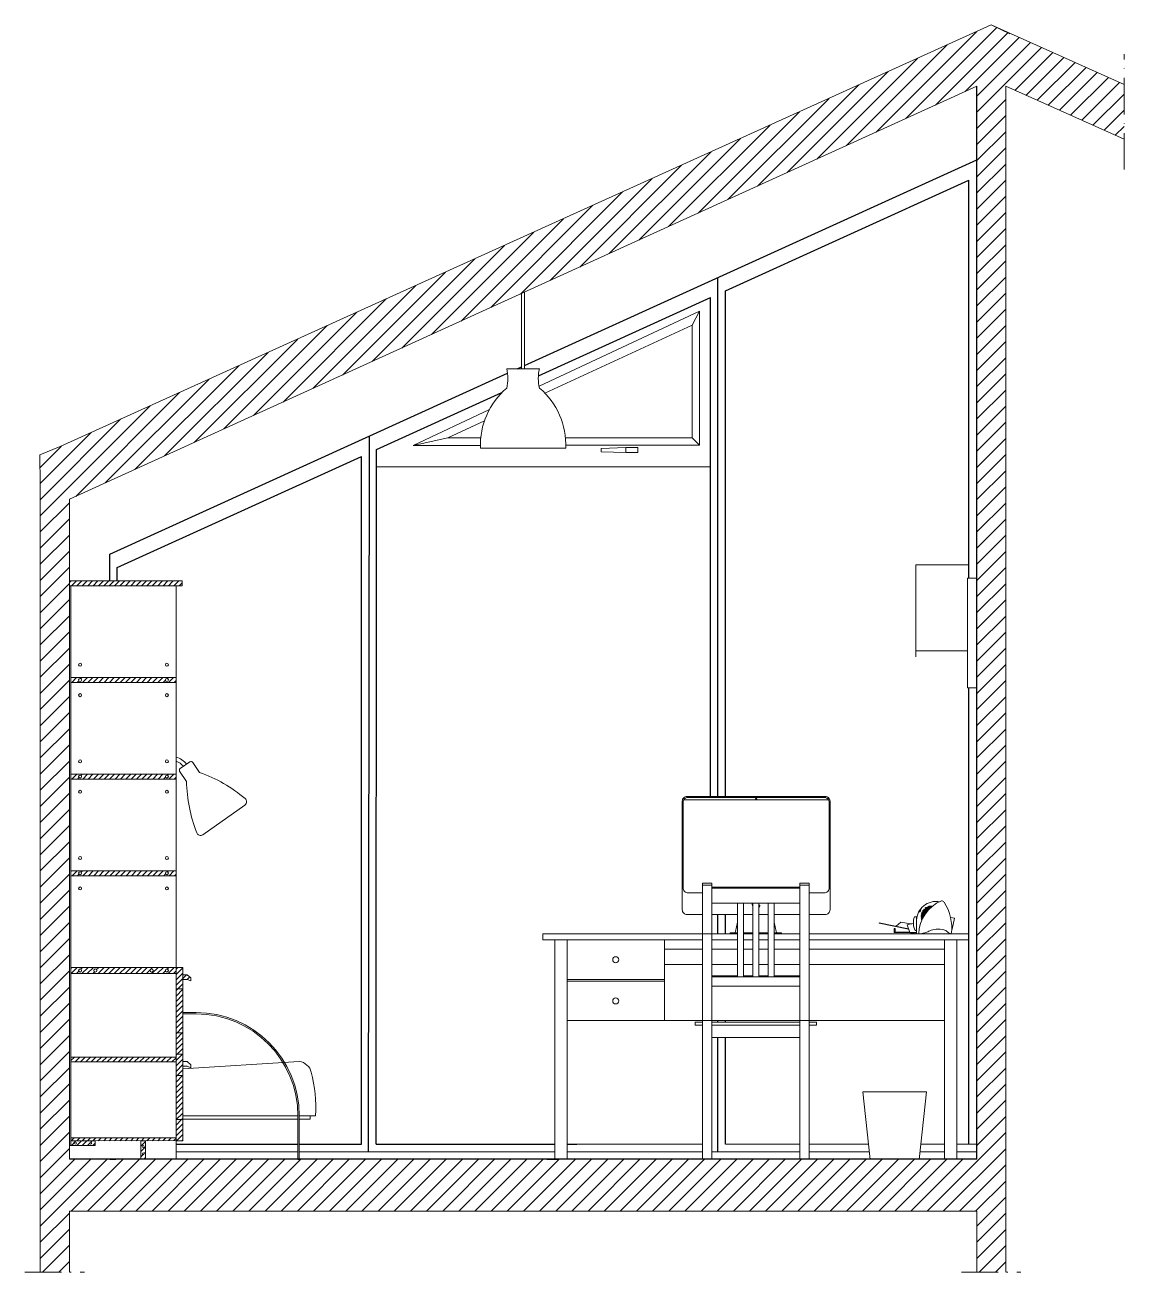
# Model space of a CAD drawing. Header units: inches. Extents: x 446 to 5946, y 570 to 2728.
# Drawn here: x 5585.4 to 5946.4, y 790.8 to 1200.5 of the extents above; entities that cross this region are included whole.
import ezdxf

# ---------------------------------------------------------------- set-up
doc = ezdxf.new("R2010")
doc.units = ezdxf.units.IN
doc.header["$MEASUREMENT"] = 0
doc.linetypes.add('ACAD_ISO10W100', pattern=[18, 12, -3, 0, -3])
doc.linetypes.add('AUSGEZOGEN', pattern=[0])
for name, color, linetype, lineweight in [('ACCESSORI', 2, 'Continuous', 13), ('ARREDI', 8, 'Continuous', 18), ('CAMPITURE', 6, 'Continuous', 13), ('INFISSI', 4, 'Continuous', 13), ('STRUTTURA', 7, 'Continuous', 20)]:
    doc.layers.add(name, color=color, linetype=linetype, lineweight=lineweight)
pattern_1 = [(45, (4099.5223, -635.1737), (-0.8838835, 0.8838835), [])]

# ---------------------------------------------------------------- blocks, each defined once
blk = doc.blocks.new('libr')
at = {"layer": 'ARREDI'}
for p, q in [((5113.24, 977.97), (5150.24, 977.97)), ((5113.24, 787.97), (5113.24, 977.97)), ((5113.24, 976.37), (5150.24, 976.37)), ((5148.24, 976.37), (5148.24, 787.97)), ((5150.24, 977.97), (5150.24, 976.37)), ((5148.24, 850.97), (5150.46, 850.97)), ((5150.46, 850.97), (5150.46, 793.97)), ((5151.96, 848.53), (5150.46, 848.53)), ((5151.96, 848.53), (5153.09, 847.53)), ((5151.96, 847.04), (5150.46, 847.04)), ((5151.96, 847.04), (5153.09, 846.53)), ((5153.09, 846.53), (5153.09, 847.53)), ((5148.24, 843.97), (5150.46, 843.97)), ((5150.46, 829.47), (5148.24, 829.47)), ((5148.24, 822.47), (5150.46, 822.47)), ((5150.46, 822.47), (5148.24, 822.47)), ((5151.96, 820.03), (5150.46, 820.03)), ((5151.96, 820.03), (5153.09, 819.03)), ((5148.24, 815.47), (5150.46, 815.47)), ((5151.96, 818.54), (5150.46, 818.54)), ((5151.96, 818.54), (5153.09, 818.03)), ((5153.09, 818.03), (5153.09, 819.03)), ((5150.46, 800.97), (5148.24, 800.97)), ((5150.46, 793.97), (5148.24, 793.97)), ((5148.24, 787.97), (5113.24, 787.97))]:
    blk.add_line(p, q, dxfattribs=at)

msp = doc.modelspace()

# ---------------------------------------------------------------- hatches: boundary and pattern name
at = {"layer": 'ACCESSORI'}
h = msp.add_hatch(dxfattribs=at)
h.set_pattern_fill('ANSI32', color=256, scale=0.05, angle=315, style=0)
h.set_pattern_definition([(0, (-8654.5679, -8770.661), (1e-16, 0.47625), []), (0, (-8654.40913, -8770.81974), (1e-16, 0.47625), [])])
h.paths.add_polyline_path([(5883.63, 911.15, 0.552199), (5879.95, 906.37, -0.123652)])
at = {"layer": 'ARREDI'}
h = msp.add_hatch(dxfattribs=at)
h.set_pattern_fill('ANSI31', color=256, scale=10)
h.set_pattern_definition(pattern_1)
edge = h.paths.add_edge_path()
edge.add_spline(control_points=[(5603.9, 1017.21), (5603.9, 1017.26), (5603.85, 1017.31), (5603.8, 1017.31)], knot_values=[0, 0, 0, 0, 0.142721, 0.142721, 0.142721, 0.142721], degree=3, periodic=0)
edge.add_line((5603.8, 1016.31), (5603.28, 1016.31))
edge.add_spline(control_points=[(5603.3, 1017.31), (5603.25, 1017.31), (5603.2, 1017.26), (5603.2, 1017.21)], knot_values=[0, 0, 0, 0, 0.141433, 0.141433, 0.141433, 0.141433], degree=3, periodic=0)
edge.add_line((5603.2, 1017.21), (5603.2, 1016.31))
edge.add_line((5603.2, 1016.31), (5600.05, 1016.31))
edge.add_line((5600.05, 1016.31), (5600.05, 1017.91))
edge.add_line((5600.05, 1017.91), (5637.05, 1017.91))
edge.add_line((5637.05, 1017.91), (5637.05, 1016.31))
edge.add_line((5637.05, 1016.31), (5633.9, 1016.31))
edge.add_line((5633.9, 1016.31), (5633.9, 1017.23))
edge.add_spline(control_points=[(5633.9, 1017.21), (5633.9, 1017.26), (5633.85, 1017.31), (5633.8, 1017.31)], knot_values=[0, 0, 0, 0, 0.141433, 0.141433, 0.141433, 0.141433], degree=3, periodic=0)
edge.add_line((5633.8, 1016.31), (5633.28, 1016.31))
edge.add_spline(control_points=[(5633.3, 1017.31), (5633.25, 1017.31), (5633.2, 1017.26), (5633.2, 1017.21)], knot_values=[0, 0, 0, 0, 0.142721, 0.142721, 0.142721, 0.142721], degree=3, periodic=0)
edge.add_line((5633.2, 1017.21), (5633.2, 1016.31))
edge.add_line((5633.2, 1016.31), (5631.2, 1016.31))
edge.add_line((5631.2, 1016.31), (5603.9, 1016.31))
edge.add_line((5603.9, 1016.31), (5603.9, 1017.23))
edge = h.paths.add_edge_path(flags=16)
edge.add_line((5606.72, 1017.69), (5605.78, 1017.69))
edge.add_arc((5605.78, 1017.68), 0.01, 450, 596.3099)
edge.add_line((5605.78, 1017.67), (5605.9, 1017.59))
edge.add_line((5605.9, 1017.59), (5606.6, 1017.59))
edge.add_line((5606.6, 1017.59), (5606.72, 1017.67))
edge.add_arc((5606.72, 1017.68), 0.01, 303.6901, 450)
edge = h.paths.add_edge_path(flags=16)
edge.add_line((5630.38, 1017.67), (5630.5, 1017.59))
edge.add_line((5630.5, 1017.59), (5631.2, 1017.59))
edge.add_line((5631.2, 1017.59), (5631.32, 1017.67))
edge.add_arc((5631.32, 1017.68), 0.01, 303.6901, 450)
edge.add_line((5631.32, 1017.69), (5630.38, 1017.69))
edge.add_arc((5630.38, 1017.68), 0.01, 450, 596.3099)
h = msp.add_hatch(dxfattribs=at)
h.set_pattern_fill('ANSI31', color=256, scale=10)
h.set_pattern_definition(pattern_1)
h.paths.add_polyline_path([(5600.55, 986.16), (5635.05, 986.16), (5635.05, 984.56), (5600.55, 984.56)])
h.paths.add_polyline_path([(5603.05, 985.36, 1), (5604.05, 985.36, 1)], flags=16)
h.paths.add_polyline_path([(5632.55, 985.36, 1), (5631.55, 985.36, 1)], flags=16)
h.paths.add_polyline_path([(5600.55, 954.41), (5635.05, 954.41), (5635.05, 952.81), (5600.55, 952.81)])
h.paths.add_polyline_path([(5603.05, 953.61, 1), (5604.05, 953.61, 1)], flags=16)
h.paths.add_polyline_path([(5632.55, 953.61, 1), (5631.55, 953.61, 1)], flags=16)
h.paths.add_polyline_path([(5600.55, 922.66), (5635.05, 922.66), (5635.05, 921.06), (5600.55, 921.06)])
h.paths.add_polyline_path([(5603.05, 921.86, 1), (5604.05, 921.86, 1)], flags=16)
h.paths.add_polyline_path([(5632.55, 921.86, 1), (5631.55, 921.86, 1)], flags=16)
h.paths.add_polyline_path([(5600.55, 890.91), (5635.05, 890.91), (5635.05, 888.91), (5600.55, 888.91)])
h.paths.add_polyline_path([(5627.55, 889.91, 1), (5626.55, 889.91, 1)], flags=16)
h.paths.add_polyline_path([(5608.05, 889.91, 1), (5609.05, 889.91, 1)], flags=16)
h.paths.add_polyline_path([(5632.55, 889.91, 1), (5631.55, 889.91, 1)], flags=16)
h.paths.add_polyline_path([(5603.05, 889.91, 1), (5604.05, 889.91, 1)], flags=16)
h = msp.add_hatch(dxfattribs=at)
h.set_pattern_fill('ANSI31', color=256, scale=10)
h.paths.add_polyline_path([(5637.27, 890.91), (5635.05, 890.91), (5635.05, 888.91), (5635.05, 883.91), (5637.27, 883.91)])
h.paths.add_polyline_path([(5639.9, 887.46), (5638.77, 888.46), (5637.27, 888.46), (5637.27, 886.98), (5638.77, 886.98), (5639.9, 886.46)])
h.paths.add_polyline_path([(5637.27, 883.91), (5635.05, 883.91), (5635.05, 876.09), (5637.27, 876.09)])
h.paths.add_polyline_path([(5637.27, 875.65), (5635.05, 875.65), (5635.05, 869.41), (5637.27, 869.41)])
h.paths.add_polyline_path([(5637.27, 876.09), (5635.05, 876.09), (5635.05, 875.65), (5637.27, 875.65)])
h.paths.add_polyline_path([(5637.27, 869.41), (5635.05, 869.41), (5635.05, 862.41), (5637.27, 862.41)])
h.paths.add_polyline_path([(5637.27, 862.41), (5635.05, 862.41), (5635.05, 855.41), (5637.27, 855.41)])
h = msp.add_hatch(dxfattribs=at)
h.set_pattern_fill('ANSI31', color=256, scale=10)
h.set_pattern_definition([(45, (4169.1723, -261.6963), (-0.8838835, 0.8838835), [])])
h.paths.add_polyline_path([(5635.05, 859.89), (5635.05, 861.47), (5600.55, 861.47), (5600.55, 859.89)])
h.paths.add_polyline_path([(5600.55, 834.91), (5600.55, 833.91), (5635.05, 834.02), (5635.05, 834.91)])
h = msp.add_hatch(dxfattribs=at)
h.set_pattern_fill('ANSI31', color=256, scale=10)
h.paths.add_polyline_path([(5637.27, 855.41), (5635.05, 855.41), (5635.05, 840.91), (5637.27, 840.91)])
h = msp.add_hatch(dxfattribs=at)
h.set_pattern_fill('ANSI31', color=256, scale=10)
h.paths.add_polyline_path([(5637.27, 840.91), (5635.05, 840.91), (5635.05, 834.02), (5635.05, 833.91), (5637.27, 833.91)])
h = msp.add_hatch(dxfattribs=at)
h.set_pattern_fill('ANSI31', color=256, scale=10)
h.set_pattern_definition(pattern_1)
h.paths.add_polyline_path([(5608.55, 832.41), (5608.55, 833.91), (5600.55, 833.91), (5600.55, 832.41)])
h.paths.add_polyline_path([(5607.35, 833.16, -1), (5606.75, 833.16, -1)], flags=16)
h.paths.add_polyline_path([(5601.75, 833.16, -1), (5602.35, 833.16, -1)], flags=16)
h.paths.add_polyline_path([(5624.99, 833.91), (5623.49, 833.91), (5623.49, 827.91), (5624.99, 827.91)])
h.paths.add_polyline_path([(5623.94, 832.11, -1), (5624.54, 832.11, -1)], flags=16)
h.paths.add_polyline_path([(5624.54, 829.71, -1), (5623.94, 829.71, -1)], flags=16)
at = {"layer": 'CAMPITURE'}
h = msp.add_hatch(dxfattribs=at)
h.set_pattern_fill('ANSI31', color=256, scale=30)
h.set_pattern_definition([(45, (341.6096, 823.278), (-2.6516504, 2.6516504), [])])
h.paths.add_polyline_path([(5902.8, 1200.54), (5597.04, 1062.02), (5590.37, 1059.35), (5590.44, 1049.64), (5590.44, 790.84), (5600.05, 790.84), (5600.05, 810.84), (5898.04, 810.84), (5898.04, 790.84), (5907.55, 790.84), (5907.54, 1180.39), (5946.4, 1163.01), (5946.4, 1180.99)])
h.paths.add_polyline_path([(5898.04, 1180.38), (5898.04, 827.91), (5600.05, 827.91), (5600.05, 1044.7)], flags=16)
h.paths.add_polyline_path([(5637.05, 1017.91), (5637.05, 1016.31), (5635.05, 1016.31), (5635.05, 890.91), (5637.27, 890.91), (5637.27, 888.46), (5638.77, 888.46), (5639.9, 887.46), (5639.9, 886.46), (5638.77, 886.98), (5637.27, 886.98), (5637.27, 859.96), (5638.77, 859.96), (5639.9, 858.96), (5639.9, 857.96), (5638.77, 858.48), (5637.27, 858.48), (5637.27, 833.91), (5635.05, 833.91), (5635.05, 827.91), (5600.05, 827.91), (5600.05, 1017.91)], flags=0)
h.paths.add_polyline_path([(5786.77, 1061.67), (5786.77, 1060.06), (5782.75, 1060.06), (5774.7, 1060.3), (5774.7, 1061.43), (5782.75, 1061.67)], flags=0)
h.paths.add_polyline_path([(5637.05, 1017.91), (5637.05, 1016.31), (5635.05, 1016.31), (5635.05, 890.91), (5637.27, 890.91), (5637.27, 888.46), (5638.77, 888.46), (5639.9, 887.46), (5639.9, 886.46), (5638.77, 886.98), (5637.27, 886.98), (5637.27, 876.09), (5641.64, 876.09, -0.262579), (5670.66, 859.73), (5675.55, 860.03, -0.308895), (5679.48, 856.46, -0.076524), (5680.9, 842.19), (5675.55, 842.19, 0.13676), (5670.66, 859.73), (5670.16, 859.69, -0.138536), (5675.1, 842.19), (5637.27, 842.19), (5637.27, 833.91), (5635.05, 833.91), (5635.05, 827.91), (5600.05, 827.91), (5600.05, 1017.91)], flags=0)

# ---------------------------------------------------------------- linework, layer by layer
for p, q in [((5895.47, 899.93), (5895.47, 901.93)), ((5756.88, 827.93), (5760.88, 827.93)), ((5888.88, 827.91), (5884.88, 827.91))]:
    msp.add_line(p, q)
at = {"ltscale": 0.005}
for p, q in [((5613.28, 827.91), (5615.33, 827.91)), ((5675.1, 827.91), (5675.55, 827.91))]:
    msp.add_line(p, q, dxfattribs=at)
at = {"layer": 'ACCESSORI'}
for p, q in [((5636.25, 955.35), (5638.5, 952.05)), ((5639.64, 958.45), (5636.42, 956.26)), ((5642.77, 954.96), (5640.55, 958.27)), ((5657.69, 944.26), (5643.82, 934.53)), ((5865.93, 905.43), (5865.96, 905.57)), ((5875.6, 903.65), (5865.96, 905.57)), ((5873.07, 905.78), (5871.61, 904.45)), ((5876.25, 905.19), (5873.07, 905.78)), ((5877.55, 907.58), (5878.4, 907.58)), ((5878.19, 903.04), (5878.19, 906.42)), ((5878.24, 901.93), (5878.24, 906.42)), ((5889.43, 907.37), (5890.73, 907.08)), ((5890.73, 907.08), (5889.94, 903.54)), ((5875.65, 903.5), (5865.93, 905.43)), ((5870.87, 902.34), (5870.87, 903.67)), ((5870.87, 903.67), (5871.25, 903.67)), ((5875.96, 902.51), (5870.87, 902.51)), ((5874.18, 902.34), (5870.87, 902.34)), ((5871.25, 902.51), (5871.25, 903.67)), ((5878.24, 902.34), (5873.46, 902.34)), ((5876.01, 902.34), (5875.21, 904.92)), ((5876.16, 902.34), (5876.28, 901.93)), ((5876.28, 901.93), (5876.49, 901.93)), ((5876.49, 901.93), (5876.59, 902.08)), ((5876.59, 902.08), (5877.53, 902.08)), ((5877.53, 902.08), (5877.53, 901.93)), ((5877.53, 901.93), (5878.07, 901.93)), ((5878.24, 903.04), (5877.76, 903.04)), ((5878.07, 901.93), (5878.07, 902.34)), ((5878.24, 901.93), (5889.66, 901.93))]:
    msp.add_line(p, q, dxfattribs=at)
at = {"layer": 'ACCESSORI', "transparency": 33554687}
for p, q in [((5860.56, 850.04), (5881.56, 850.04)), ((5860.56, 850.04), (5862.49, 832.85)), ((5881.56, 850.04), (5879.62, 832.85)), ((5862.49, 832.85), (5863.06, 827.8)), ((5879.62, 832.85), (5879.06, 827.8))]:
    msp.add_line(p, q, dxfattribs=at)
at = {"layer": 'ACCESSORI'}
for points in [[(5749.05, 1087.54), (5748.55, 1087.54), (5748.55, 1112.32)], [(5749.05, 1087.54), (5749.55, 1087.54), (5749.55, 1112.77)], [(5743.66, 1087.54), (5749.05, 1087.54)], [(5754.43, 1087.54), (5749.05, 1087.54)], [(5763.05, 1061.54), (5735.05, 1061.54)], [(5895.47, 1018.8), (5895.47, 1023.14), (5878.04, 1023.14), (5878.04, 994.91), (5895.04, 994.91)], [(5824.31, 912.03), (5824.3, 912.01), (5824.3, 911.99), (5824.29, 911.96), (5824.29, 911.93), (5824.29, 911.9), (5824.29, 911.87), (5824.29, 911.84), (5824.29, 911.81), (5824.29, 911.78), (5824.29, 911.74), (5824.29, 911.71), (5824.29, 911.68), (5824.3, 911.64), (5824.3, 911.6), (5824.31, 911.56), (5824.32, 911.53), (5824.33, 911.49), (5824.34, 911.45), (5824.35, 911.41), (5824.36, 911.37), (5824.37, 911.33), (5824.38, 911.29), (5824.39, 911.26), (5824.4, 911.23), (5824.41, 911.19), (5824.43, 911.16), (5824.44, 911.13), (5824.45, 911.11), (5824.46, 911.08), (5824.47, 911.07)], [(5826.72, 911.34), (5826.7, 911.35), (5826.69, 911.35), (5826.67, 911.36), (5826.65, 911.36), (5826.64, 911.37), (5826.62, 911.38), (5826.6, 911.39), (5826.59, 911.4), (5826.57, 911.41), (5826.56, 911.43), (5826.54, 911.44), (5826.53, 911.46), (5826.52, 911.47), (5826.5, 911.49), (5826.49, 911.51), (5826.48, 911.53), (5826.47, 911.55), (5826.47, 911.56)], [(5826.47, 910.6), (5826.47, 910.6), (5826.48, 910.62), (5826.5, 910.63), (5826.51, 910.65), (5826.53, 910.66), (5826.54, 910.68), (5826.56, 910.7), (5826.57, 910.72), (5826.58, 910.74), (5826.6, 910.76), (5826.61, 910.78), (5826.62, 910.81), (5826.64, 910.83), (5826.65, 910.85), (5826.66, 910.87), (5826.68, 910.9), (5826.69, 910.92), (5826.7, 910.95), (5826.71, 910.97), (5826.72, 910.99), (5826.73, 911.02), (5826.74, 911.04), (5826.75, 911.07), (5826.75, 911.09), (5826.76, 911.11), (5826.77, 911.14), (5826.78, 911.16), (5826.78, 911.19), (5826.79, 911.21), (5826.79, 911.23), (5826.79, 911.25), (5826.8, 911.27), (5826.8, 911.28), (5826.8, 911.29), (5826.8, 911.3), (5826.8, 911.31), (5826.8, 911.32), (5826.8, 911.32), (5826.79, 911.32), (5826.79, 911.33), (5826.79, 911.33), (5826.78, 911.33), (5826.77, 911.33), (5826.77, 911.33), (5826.76, 911.33), (5826.75, 911.34), (5826.74, 911.34), (5826.73, 911.34), (5826.72, 911.34)], [(5810.97, 908.28), (5819.47, 908.28)], [(5824.47, 908.28), (5821.47, 908.28)], [(5821.47, 908.28), (5824.47, 908.28)], [(5829.47, 908.28), (5826.47, 908.28)], [(5826.47, 908.28), (5829.47, 908.28)], [(5831.47, 908.28), (5839.97, 908.28)], [(5819.47, 902.25), (5817.02, 902.25), (5817.02, 901.93), (5819.47, 901.93)], [(5821.47, 902.25), (5824.47, 902.25)], [(5824.47, 902.25), (5821.47, 902.25)], [(5821.47, 901.93), (5824.47, 901.93)], [(5826.47, 902.25), (5829.47, 902.25)], [(5829.47, 902.25), (5826.47, 902.25)], [(5826.47, 901.93), (5829.47, 901.93)], [(5831.47, 901.93), (5833.91, 901.93), (5833.91, 902.25), (5831.47, 902.25)]]:
    msp.add_lwpolyline(points, dxfattribs=at)
msp.add_lwpolyline([(5895.04, 1018.8), (5895.04, 982.8), (5898.04, 982.8), (5898.04, 1018.8)], close=True, dxfattribs=at)
for points in [[(5635.05, 960.04, -0.151157), (5638.57, 957.72)], [(5635.05, 958.67, -0.129325), (5637.49, 956.99)], [(5842.97, 908.28), (5848.26, 908.28, 0.414214), (5849.84, 909.86), (5849.84, 945.54, 0.414214), (5848.26, 947.12), (5802.9, 947.12, 0.414214), (5801.32, 945.54), (5801.32, 909.86, 0.414214), (5802.9, 908.28), (5807.97, 908.28)], [(5807.97, 915.39), (5803.27, 915.39, -0.414214), (5801.59, 917.07), (5801.59, 945.08, -0.414214), (5803.27, 946.76), (5847.89, 946.76, -0.414214), (5849.58, 945.08), (5849.58, 917.07, -0.414214), (5847.89, 915.39), (5842.97, 915.39)], [(5819.47, 906.31, -0.042215), (5818.6, 902.25), (5819.47, 902.25)], [(5831.47, 902.25), (5832.33, 902.25, -0.042215), (5831.47, 906.31)]]:
    msp.add_lwpolyline(points, format="xyb", dxfattribs=at)
msp.add_lwpolyline([(5847.89, 946.76), (5803.27, 946.76, 0.267396), (5801.81, 945.92), (5849.35, 945.92, 0.267396)], format="xyb", close=True, dxfattribs=at)
msp.add_circle((5825.58, 946.34), 0.203, dxfattribs=at)
for centre, radius, start, end in [((5731.51, 1084.39), 12.56, 345.4453, 14.5547), ((5766.59, 1084.39), 12.56, 165.4453, 194.5547), ((5759.66, 1062.51), 24.63, 130.5068, 182.2392), ((5738.44, 1062.51), 24.63, 357.7608, 49.4932), ((5636.79, 955.72), 0.65, 124.2239, 214.2239), ((5640.01, 957.91), 0.65, 33.8637, 124.2239), ((5628.31, 912.47), 44.88, 49.0439, 71.1987), ((5689.08, 953.31), 50.6, 181.4278, 201.0028), ((5656.94, 945.33), 1.3, 305.0697, 53.0556), ((5643.07, 935.59), 1.3, 198.6096, 305.0697), ((5884.71, 906.13), 6.47, 80.5546, 177.4582), ((5878.59, 910.13), 1.15, 286.9807, 7.1607), ((5891.31, 901.45), 12.37, 113.3442, 177.7177), ((5883.3, 907.61), 3.56, 146.0313, 149.0588), ((5883.3, 907.61), 3.56, 136.1731, 139.6165), ((5883.3, 907.61), 3.56, 124.2872, 128.5887), ((5883.3, 907.61), 3.56, 106.267, 113.7394), ((5884.65, 906.13), 6.47, 80.5546, 89.7635), ((5886.4, 911.74), 1.07, 36.5257, 90), ((5874.81, 904.03), 15, 351.9362, 33.815), ((5883.39, 905.58), 6.17, 161.083, 204.3128), ((5884.65, 906.13), 6.47, 167.0696, 177.4582), ((5883.3, 907.61), 3.56, 178.638, 181.1925), ((5883.3, 907.61), 3.56, 170.9375, 173.5157), ((5883.3, 907.61), 3.56, 186.3138, 188.8909), ((5883.3, 907.61), 3.56, 163.0669, 165.7192), ((5883.3, 907.61), 3.56, 194.1059, 196.756), ((5883.3, 907.61), 3.56, 154.8495, 157.6405), ((5878.56, 894.09), 11.34, 96.5302, 107.2129)]:
    msp.add_arc(centre, radius, start, end, dxfattribs=at)
msp.add_spline([(5878.94, 901.94), (5879.96, 902.08), (5881.26, 902.42), (5882.57, 902.92), (5884.72, 903.5), (5887.26, 903.24), (5888.39, 902.64), (5888.94, 902.15), (5889.66, 901.93)], degree=3, dxfattribs=at)
at = {"layer": 'ARREDI'}
for p, q in [((5902.8, 1200.54), (5908.91, 1197.64)), ((5600.05, 1017.91), (5637.05, 1017.91)), ((5600.05, 832.41), (5600.05, 1017.91)), ((5600.05, 1016.31), (5606.6, 1016.31)), ((5600.05, 1016.31), (5600.55, 1016.31)), ((5606.6, 1016.31), (5600.05, 1016.31)), ((5603.9, 1016.31), (5605.9, 1016.31)), ((5606.6, 1016.31), (5630.5, 1016.31)), ((5630.5, 1016.31), (5633.9, 1016.31)), ((5633.9, 1016.31), (5631.2, 1016.31)), ((5633.9, 1016.31), (5637.05, 1016.31)), ((5635.05, 1017.91), (5635.05, 1017.91)), ((5635.05, 1016.31), (5635.05, 827.91)), ((5637.05, 1017.91), (5637.05, 1016.31)), ((5878.04, 992.91), (5878.04, 994.91)), ((5878.04, 994.91), (5895.04, 994.91)), ((5635.05, 986.16), (5600.55, 986.16)), ((5635.05, 984.56), (5600.55, 984.56)), ((5635.05, 954.41), (5600.55, 954.41)), ((5635.05, 952.81), (5600.55, 952.81)), ((5635.05, 922.66), (5600.55, 922.66)), ((5635.05, 921.06), (5600.55, 921.06)), ((5807.97, 917.91), (5807.97, 918.56)), ((5807.97, 918.56), (5810.97, 918.56)), ((5810.97, 918.56), (5810.97, 917.91)), ((5839.97, 917.91), (5839.97, 918.56)), ((5839.97, 918.56), (5842.97, 918.56)), ((5842.97, 918.56), (5842.97, 917.91)), ((5807.97, 916.91), (5807.97, 872.91)), ((5810.97, 917.23), (5839.97, 917.23)), ((5810.97, 916.91), (5839.97, 916.91)), ((5839.97, 916.91), (5839.97, 871.91)), ((5810.97, 912.03), (5839.97, 912.03)), ((5819.47, 912.03), (5819.47, 887.81)), ((5821.47, 912.03), (5821.47, 887.81)), ((5824.47, 912.03), (5824.47, 887.81)), ((5824.47, 912.03), (5824.47, 887.81)), ((5824.47, 912.03), (5826.47, 912.03)), ((5826.47, 912.03), (5826.47, 887.81)), ((5826.47, 912.03), (5826.47, 887.81)), ((5829.47, 912.03), (5829.47, 887.81)), ((5831.47, 912.03), (5831.47, 887.81)), ((5755.47, 901.93), (5819.47, 901.93)), ((5755.47, 901.93), (5755.47, 899.93)), ((5821.47, 901.93), (5824.47, 901.93)), ((5826.47, 901.93), (5829.47, 901.93)), ((5831.47, 901.93), (5839.97, 901.93)), ((5842.97, 901.93), (5895.47, 901.93)), ((5755.47, 899.93), (5807.97, 899.93)), ((5759.47, 899.93), (5759.47, 827.93)), ((5763.47, 827.93), (5763.47, 899.93)), ((5763.47, 873.43), (5763.47, 899.93)), ((5795.47, 899.93), (5795.47, 873.43)), ((5810.97, 899.93), (5819.47, 899.93)), ((5821.47, 899.93), (5824.47, 899.93)), ((5826.47, 899.93), (5829.47, 899.93)), ((5831.47, 899.93), (5839.97, 899.93)), ((5842.97, 899.93), (5895.47, 899.93)), ((5887.47, 827.91), (5887.47, 899.91)), ((5891.47, 899.93), (5891.47, 827.91)), ((5795.47, 896.93), (5807.97, 896.93)), ((5810.97, 896.93), (5819.47, 896.93)), ((5821.47, 896.93), (5824.47, 896.93)), ((5826.47, 896.93), (5829.47, 896.93)), ((5831.47, 896.93), (5839.97, 896.93)), ((5842.97, 896.93), (5887.47, 896.93)), ((5635.05, 890.91), (5635.05, 888.91)), ((5795.47, 891.93), (5807.97, 891.93)), ((5810.97, 891.93), (5819.47, 891.93)), ((5821.47, 891.93), (5824.47, 891.93)), ((5826.47, 891.93), (5829.47, 891.93)), ((5831.47, 891.93), (5839.97, 891.93)), ((5842.97, 891.93), (5887.47, 891.93)), ((5635.05, 888.91), (5635.05, 834.02)), ((5763.47, 886.93), (5795.47, 886.93)), ((5763.47, 886.43), (5795.47, 886.43)), ((5810.97, 887.81), (5810.97, 888.13)), ((5810.97, 888.13), (5819.47, 888.13)), ((5810.97, 887.81), (5839.97, 887.81)), ((5821.47, 888.13), (5824.47, 888.13)), ((5826.47, 888.13), (5829.47, 888.13)), ((5831.47, 888.13), (5839.97, 888.13)), ((5810.97, 884.81), (5839.97, 884.81)), ((5803.47, 873.43), (5763.47, 873.43)), ((5803.47, 873.43), (5887.47, 873.43)), ((5807.97, 872.91), (5805.52, 872.91)), ((5805.52, 871.91), (5805.52, 872.91)), ((5839.97, 872.91), (5810.97, 872.91)), ((5839.97, 872.91), (5810.97, 872.91)), ((5845.42, 872.91), (5842.97, 872.91)), ((5845.42, 871.91), (5845.42, 872.91)), ((5805.52, 871.91), (5807.97, 871.91)), ((5807.97, 871.91), (5807.97, 827.91)), ((5810.97, 871.91), (5839.97, 871.91)), ((5810.97, 871.91), (5839.97, 871.91)), ((5839.97, 871.91), (5839.97, 827.91)), ((5845.42, 871.91), (5842.97, 871.91)), ((5842.97, 827.91), (5842.97, 871.91)), ((5810.97, 867.91), (5839.97, 867.91)), ((5635.05, 861.47), (5600.55, 861.47)), ((5600.05, 832.41), (5600.05, 827.91)), ((5600.55, 833.91), (5600.55, 834.91)), ((5600.55, 834.91), (5635.05, 834.91)), ((5600.55, 833.91), (5635.05, 834.02)), ((5624.99, 833.91), (5623.49, 833.91)), ((5623.49, 833.91), (5623.49, 827.91)), ((5624.99, 827.91), (5624.99, 833.91)), ((5635.05, 827.91), (5600.05, 827.91))]:
    msp.add_line(p, q, dxfattribs=at)
at = {"layer": 'ARREDI', "ltscale": 0.005}
for p, q in [((5641.64, 876.09), (5637.27, 876.09)), ((5641.64, 875.65), (5637.27, 875.65)), ((5637.27, 857.63), (5675.55, 860.03)), ((5637.27, 842.19), (5675.1, 842.19)), ((5637.27, 841.07), (5675.1, 841.07)), ((5675.1, 827.91), (5675.1, 842.19)), ((5675.55, 842.19), (5680.9, 842.19)), ((5675.55, 827.91), (5675.55, 842.19)), ((5675.55, 841.07), (5679.12, 841.07)), ((5679.12, 841.07), (5679.12, 842.19))]:
    msp.add_line(p, q, dxfattribs=at)
at = {"layer": 'ARREDI'}
for points in [[(5600.55, 1016.31), (5600.05, 1016.31), (5600.05, 832.41), (5600.55, 832.41)], [(5635.05, 890.91), (5600.55, 890.91), (5600.55, 888.91), (5635.05, 888.91)], [(5635.05, 861.47), (5600.55, 861.47), (5600.55, 859.89), (5635.05, 859.89)], [(5600.55, 832.41), (5608.55, 832.41), (5608.55, 833.91), (5600.55, 833.91)]]:
    msp.add_lwpolyline(points, close=True, dxfattribs=at)
for points in [[(5605.9, 1016.31), (5603.9, 1016.31)], [(5609.71, 1016.31), (5606.6, 1016.31)], [(5807.97, 871.91), (5807.97, 917.91), (5810.97, 917.91), (5810.97, 871.91)], [(5839.97, 871.91), (5839.97, 917.91), (5842.97, 917.91), (5842.97, 871.91)], [(5810.97, 871.91), (5810.97, 827.91), (5807.97, 827.91), (5807.97, 871.91)], [(5842.97, 871.91), (5842.97, 827.91), (5839.97, 827.91), (5839.97, 871.91)]]:
    msp.add_lwpolyline(points, dxfattribs=at)
for centre, radius in [((5603.55, 990.36), 0.5), ((5632.05, 990.36), 0.5), ((5603.55, 985.36), 0.5), ((5632.05, 985.36), 0.5), ((5603.55, 980.36), 0.5), ((5632.05, 980.36), 0.5), ((5603.55, 958.61), 0.5), ((5632.05, 958.61), 0.5), ((5603.55, 953.61), 0.5), ((5632.05, 953.61), 0.5), ((5603.55, 948.61), 0.5), ((5632.05, 948.61), 0.5), ((5603.55, 926.86), 0.5), ((5632.05, 926.86), 0.5), ((5603.55, 921.86), 0.5), ((5632.05, 921.86), 0.5), ((5603.55, 916.86), 0.5), ((5632.05, 916.86), 0.5), ((5779.47, 893.43), 1), ((5603.55, 889.91), 0.5), ((5608.55, 889.91), 0.5), ((5627.05, 889.91), 0.5), ((5632.05, 889.91), 0.5), ((5779.47, 879.93), 1), ((5602.05, 833.16), 0.3), ((5607.05, 833.16), 0.3), ((5624.24, 832.11), 0.3), ((5624.24, 829.71), 0.3)]:
    msp.add_circle(centre, radius, dxfattribs=at)
at = {"layer": 'ARREDI', "ltscale": 0.005}
for centre, radius, start, end in [((5641.64, 842.19), 33.91, 0, 90), ((5641.64, 842.19), 33.46, 0, 90), ((5674.9, 855.37), 4.71, 13.4155, 82.0782), ((5633.82, 844.7), 47.15, 356.9474, 14.4513)]:
    msp.add_arc(centre, radius, start, end, dxfattribs=at)
at = {"layer": 'INFISSI', "color": 4, "lineweight": -2}
for p, q in [((5749.55, 1088.67), (5898.04, 1156.24)), ((5815.47, 1113.16), (5895.47, 1149.56)), ((5895.47, 1018.8), (5895.47, 1149.57)), ((5813.04, 947.12), (5813.04, 1117.56)), ((5754.06, 1085.22), (5810.61, 1110.95)), ((5810.61, 947.12), (5810.61, 1110.96)), ((5815.47, 947.12), (5815.47, 1113.17)), ((5613.28, 1026.66), (5743.94, 1086.12)), ((5747.08, 1087.54), (5748.55, 1088.21)), ((5700.87, 1061.02), (5742.1, 1079.78)), ((5698.28, 830.35), (5698.55, 1065.46)), ((5615.78, 1022.3), (5695.98, 1058.79)), ((5695.98, 832.83), (5695.98, 1058.8)), ((5695.98, 903.88), (5695.98, 1058.79)), ((5700.83, 832.83), (5700.87, 1061.02)), ((5613.28, 1017.91), (5613.28, 1026.66)), ((5615.78, 1017.93), (5615.78, 1022.3)), ((5895.47, 832.85), (5895.47, 982.8)), ((5813.04, 901.93), (5813.04, 908.28)), ((5815.47, 901.93), (5815.47, 908.28)), ((5813.04, 872.91), (5813.04, 873.43)), ((5815.47, 872.91), (5815.47, 873.43)), ((5813.04, 830.35), (5813.04, 867.91)), ((5815.47, 832.85), (5815.47, 867.91)), ((5635.05, 832.83), (5675.1, 832.83)), ((5675.55, 832.83), (5695.98, 832.83)), ((5700.83, 832.83), (5759.47, 832.83)), ((5763.47, 832.83), (5766.68, 832.83))]:
    msp.add_line(p, q, dxfattribs=at)
at = {"layer": 'INFISSI', "linetype": 'AUSGEZOGEN'}
for p, q in [((5810.61, 1110.96), (5810.61, 1055.41)), ((5754.29, 1081.84), (5806.95, 1106.55)), ((5806.95, 1106.55), (5806.95, 1062.45)), ((5756.17, 1079.6), (5804.51, 1101.93)), ((5804.51, 1101.93), (5804.51, 1064.89)), ((5712.89, 1062.42), (5737.98, 1074.19)), ((5724.31, 1064.89), (5736.34, 1070.45)), ((5735.03, 1062.43), (5712.89, 1062.42)), ((5735.14, 1064.89), (5724.31, 1064.89)), ((5804.51, 1064.89), (5762.95, 1064.89)), ((5806.95, 1062.45), (5763.07, 1062.44)), ((5774.7, 1061.43), (5782.75, 1061.67)), ((5774.7, 1060.3), (5774.7, 1061.43)), ((5782.75, 1061.67), (5786.77, 1061.67)), ((5782.75, 1060.06), (5782.75, 1061.67)), ((5786.77, 1060.06), (5786.77, 1061.67)), ((5782.75, 1060.06), (5774.7, 1060.3)), ((5782.75, 1060.06), (5786.77, 1060.06))]:
    msp.add_line(p, q, dxfattribs=at)
at = {"layer": 'INFISSI'}
for p, q in [((5806.95, 1106.55), (5804.51, 1101.93)), ((5712.89, 1062.42), (5724.31, 1064.89)), ((5806.95, 1062.45), (5804.51, 1064.89)), ((5810.61, 1055.41), (5700.83, 1055.41)), ((5807.97, 832.85), (5766.68, 832.83)), ((5815.47, 832.85), (5839.97, 832.85)), ((5842.97, 832.85), (5862.49, 832.85)), ((5879.62, 832.85), (5887.47, 832.85)), ((5891.47, 832.85), (5898.04, 832.85)), ((5675.1, 830.35), (5635.05, 830.35)), ((5759.47, 830.35), (5675.55, 830.35)), ((5766.68, 830.35), (5763.47, 830.35)), ((5766.68, 830.35), (5807.97, 830.35)), ((5810.97, 830.35), (5839.97, 830.35)), ((5842.97, 830.35), (5862.77, 830.35)), ((5879.34, 830.35), (5887.47, 830.35)), ((5891.47, 830.35), (5898.04, 830.35))]:
    msp.add_line(p, q, dxfattribs=at)
at = {"layer": 'STRUTTURA', "linetype": 'ACAD_ISO10W100'}
for p, q in [((5946.4, 1153.01), (5946.4, 1190.99)), ((5585.44, 790.84), (5605.05, 790.84)), ((5893.04, 790.84), (5912.55, 790.84))]:
    msp.add_line(p, q, dxfattribs=at)
at = {"layer": 'STRUTTURA', "lineweight": -2}
for q in [(5898.04, 1180.38), (5600.05, 827.91)]:
    msp.add_line((5898.04, 827.91), q, dxfattribs=at)
at = {"layer": 'STRUTTURA'}
for p, q in [((5907.55, 790.84), (5907.54, 1180.39)), ((5590.44, 1049.64), (5590.44, 790.84)), ((5898.04, 810.84), (5600.05, 810.84)), ((5600.05, 810.84), (5600.05, 790.84)), ((5898.04, 810.84), (5898.04, 790.84))]:
    msp.add_line(p, q, dxfattribs=at)
for points in [[(5902.8, 1200.54), (5597.04, 1062.02), (5590.37, 1059.35), (5590.44, 1049.64)], [(5902.8, 1200.54), (5946.4, 1180.99)], [(5600.05, 1044.7), (5898.04, 1180.38)], [(5946.4, 1163.01), (5907.54, 1180.39)], [(5600.05, 1044.7), (5600.05, 827.91)]]:
    msp.add_lwpolyline(points, dxfattribs=at)

# ---------------------------------------------------------------- block references
at = {"layer": 'ARREDI'}
msp.add_blockref('libr', (486.81, 39.94), dxfattribs=at)

doc.saveas('drawing.dxf')
